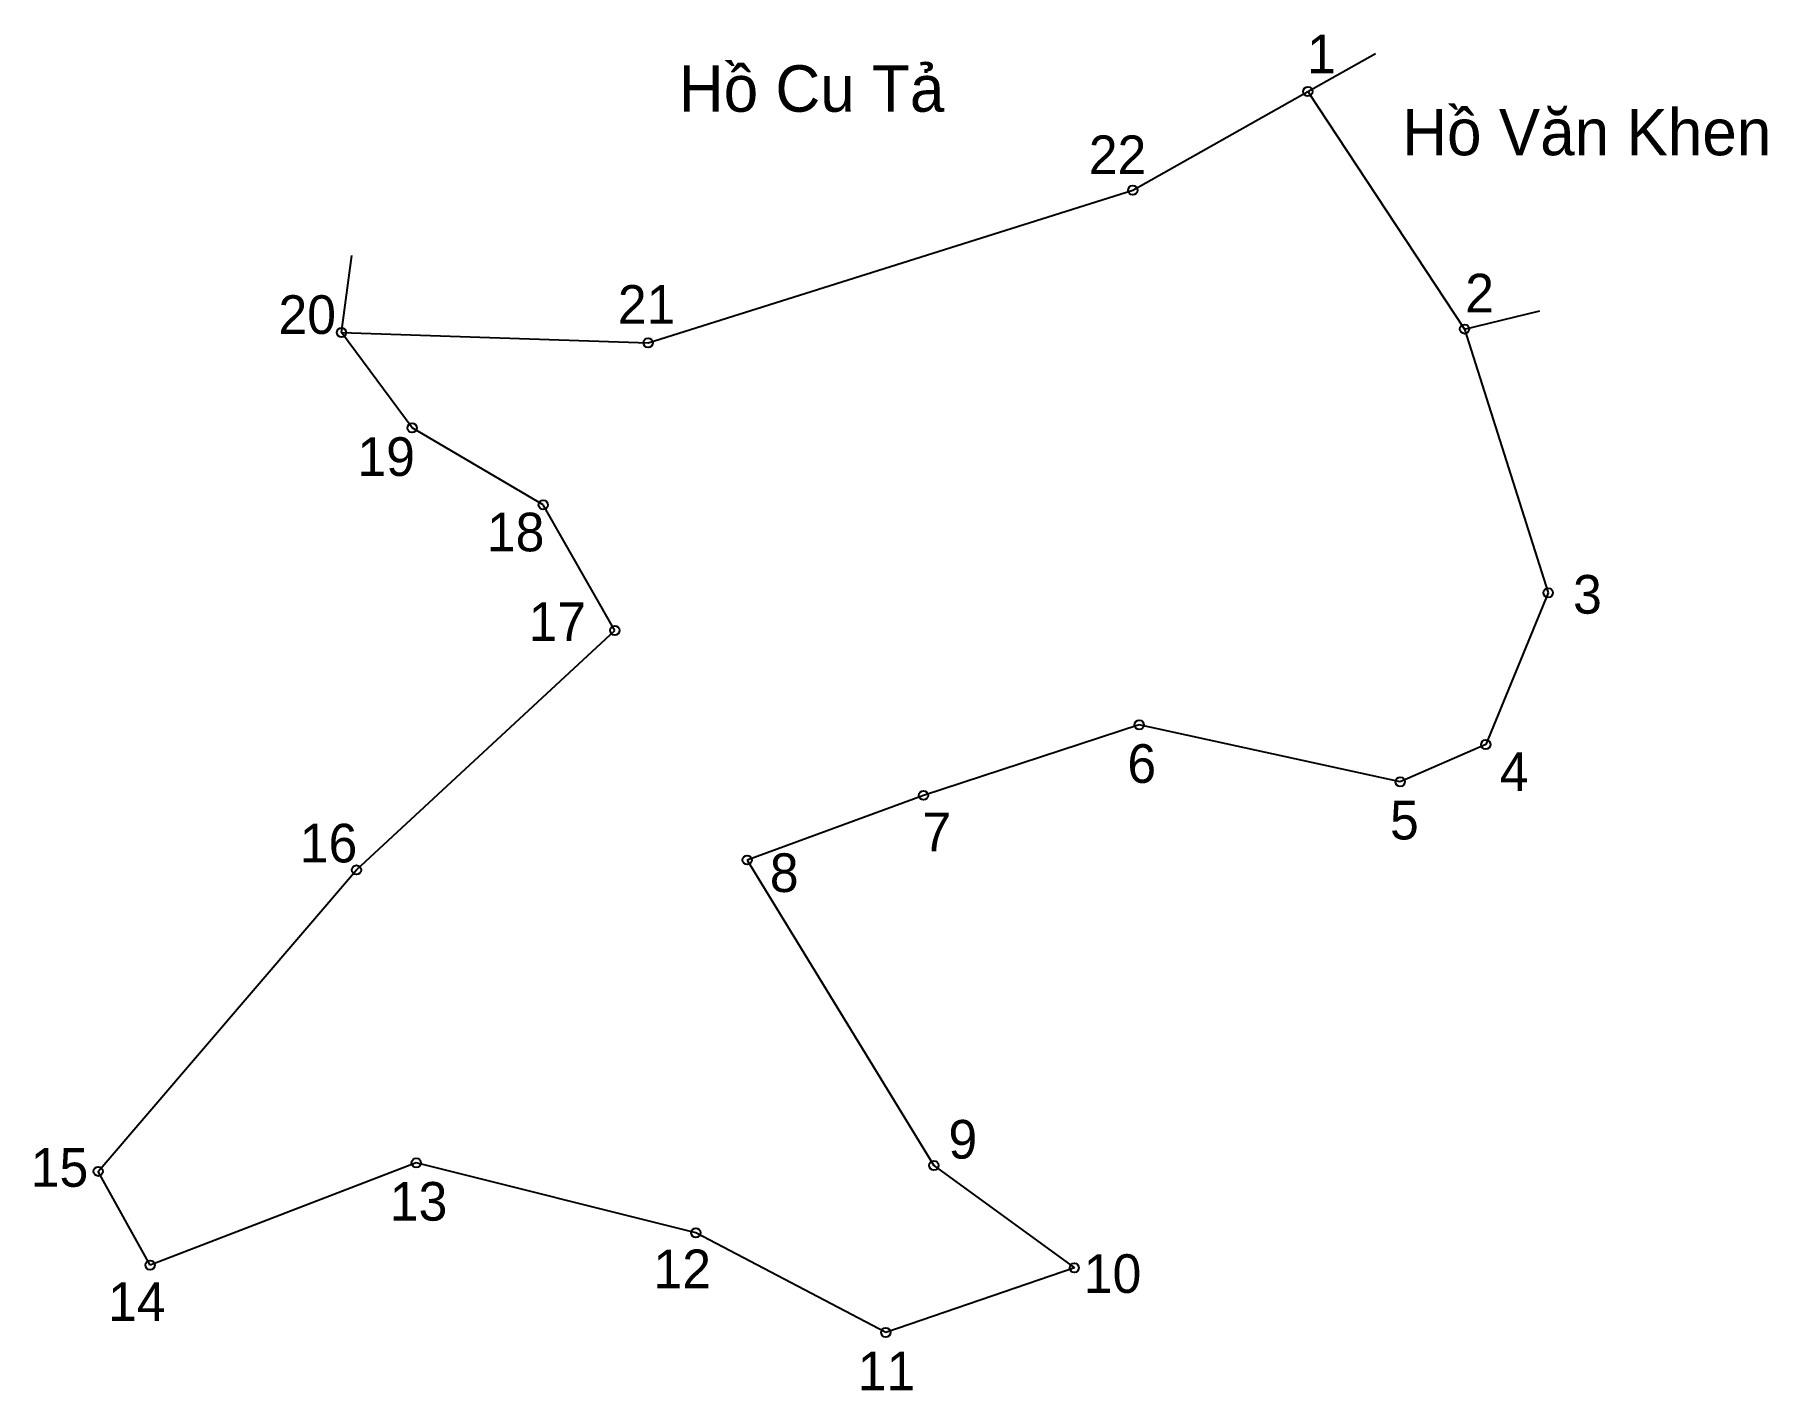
# Model space of a CAD drawing. Extents: x 546985 to 547170, y 1825743 to 1825887.
import ezdxf

# ---------------------------------------------------------------- set-up
doc = ezdxf.new("R2010")
doc.units = 0
for name, color, linetype in [('CanhThua', 7, 'Continuous'), ('MocDinhThua', 7, 'Continuous'), ('RauThua', 7, 'Continuous'), ('SoHieuDinhThua', 7, 'Continuous'), ('TenChuLanCan', 7, 'Continuous')]:
    doc.layers.add(name, color=color, linetype=linetype)

msp = doc.modelspace()

# ---------------------------------------------------------------- linework, layer by layer
at = {"layer": 'CanhThua'}
for p, q in [((547101.93, 1825870.68), (547120.59, 1825881.2)), ((547120.59, 1825881.2), (547137.28, 1825855.89)), ((547050.3, 1825854.43), (547101.93, 1825870.68)), ((547137.28, 1825855.89), (547146.19, 1825827.79)), ((547025.16, 1825845.36), (547017.64, 1825855.52)), ((547017.64, 1825855.52), (547050.3, 1825854.43)), ((547039.14, 1825837.15), (547025.16, 1825845.36)), ((547046.75, 1825823.77), (547039.14, 1825837.15)), ((547146.19, 1825827.79), (547139.54, 1825811.62)), ((547019.23, 1825798.25), (547046.75, 1825823.77)), ((547102.62, 1825813.71), (547079.64, 1825806.2)), ((547130.43, 1825807.65), (547102.62, 1825813.71)), ((547139.54, 1825811.62), (547130.43, 1825807.65)), ((547079.64, 1825806.2), (547060.86, 1825799.31)), ((547060.86, 1825799.31), (547080.75, 1825766.76)), ((546991.72, 1825766.13), (547019.23, 1825798.25)), ((546997.25, 1825756.14), (546991.72, 1825766.13)), ((547025.61, 1825767.05), (546997.25, 1825756.14)), ((547055.39, 1825759.59), (547025.61, 1825767.05)), ((547080.75, 1825766.76), (547095.71, 1825755.85)), ((547075.62, 1825748.96), (547055.39, 1825759.59)), ((547095.71, 1825755.85), (547075.62, 1825748.96))]:
    msp.add_line(p, q, dxfattribs=at)
at = {"layer": 'MocDinhThua'}
for centre in [(547120.59, 1825881.2), (547101.93, 1825870.68), (547017.64, 1825855.52), (547137.28, 1825855.89), (547050.3, 1825854.43), (547025.16, 1825845.36), (547039.14, 1825837.15), (547146.19, 1825827.79), (547046.75, 1825823.77), (547102.62, 1825813.71), (547139.54, 1825811.62), (547130.43, 1825807.65), (547079.64, 1825806.2), (547019.23, 1825798.25), (547060.86, 1825799.31), (547025.61, 1825767.05), (547080.75, 1825766.76), (546991.72, 1825766.13), (547055.39, 1825759.59), (546997.25, 1825756.14), (547095.71, 1825755.85), (547075.62, 1825748.96)]:
    msp.add_circle(centre, 0.494, dxfattribs=at)
at = {"layer": 'RauThua'}
for p, q in [((547120.59, 1825881.2), (547127.78, 1825885.25)), ((547017.64, 1825855.52), (547018.73, 1825863.72)), ((547137.28, 1825855.89), (547145.31, 1825857.83))]:
    msp.add_line(p, q, dxfattribs=at)

# ---------------------------------------------------------------- texts
at = {"layer": 'SoHieuDinhThua'}
for s, height, p in [('1', 4.12, (547120.49, 1825883.14)), ('22', 4.119, (547097.25, 1825872.4)), ('2', 4.12, (547137.35, 1825857.66)), ('20', 4.119, (547010.93, 1825855.37)), ('21', 4.119, (547047.08, 1825856.45)), ('19', 4.119, (547019.34, 1825840.24)), ('18', 4.119, (547033.13, 1825832.2)), ('3', 4.12, (547148.84, 1825825.56)), ('17', 4.119, (547037.57, 1825822.65)), ('6', 4.12, (547101.36, 1825807.53)), ('4', 4.12, (547141.02, 1825806.67)), ('7', 4.12, (547079.52, 1825800.25)), ('5', 4.12, (547129.34, 1825801.5)), ('16', 4.119, (547013.2, 1825799.05)), ('8', 4.12, (547063.27, 1825795.9)), ('9', 4.12, (547082.3, 1825767.49)), ('15', 4.119, (546984.54, 1825764.49)), ('13', 4.119, (547022.79, 1825760.88)), ('12', 4.119, (547050.88, 1825753.68)), ('10', 4.119, (547096.72, 1825753.18)), ('14', 4.119, (546992.78, 1825750.2)), ('11', 4.119, (547072.64, 1825742.8))]:
    msp.add_text(s, height=height, dxfattribs=at).set_placement(p)
at = {"layer": 'TenChuLanCan'}
for s, height, p in [('Hồ Cu Tả', 4.943, (547053.58, 1825879.05)), ('Hồ Văn Khen', 4.9427, (547130.64, 1825874.41))]:
    msp.add_text(s, height=height, dxfattribs=at).set_placement(p)

doc.saveas('drawing.dxf')
